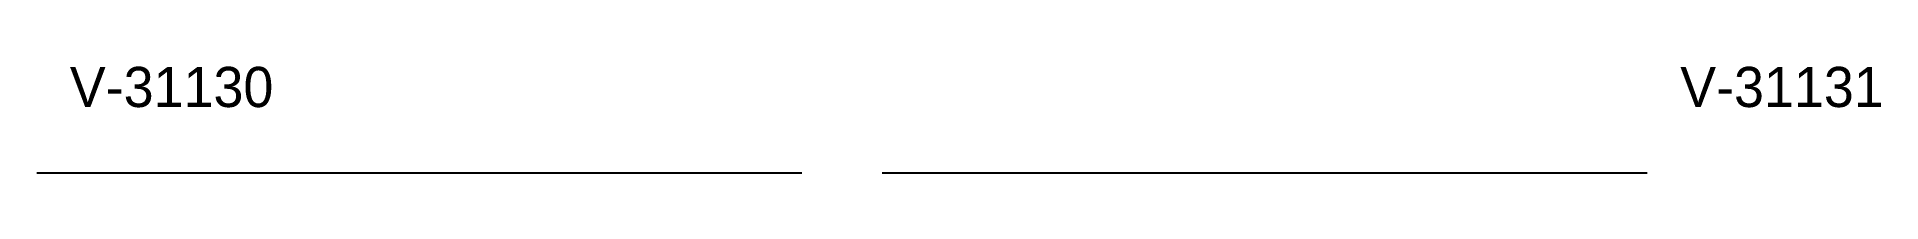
# Model space of a CAD drawing. Header units: metres. Extents: x 80 to 584, y 200 to 229.
import ezdxf

# ---------------------------------------------------------------- set-up
doc = ezdxf.new("R2010")
doc.units = ezdxf.units.M

msp = doc.modelspace()

# ---------------------------------------------------------------- linework, layer by layer
for p, q in [((80, 200), (289, 200)), ((311, 200), (520, 200))]:
    msp.add_line(p, q)

# ---------------------------------------------------------------- texts
for s, p in [('V-31130', (89, 218)), ('V-31131', (529, 218))]:
    msp.add_text(s, height=11).set_placement(p)

doc.saveas('drawing.dxf')
